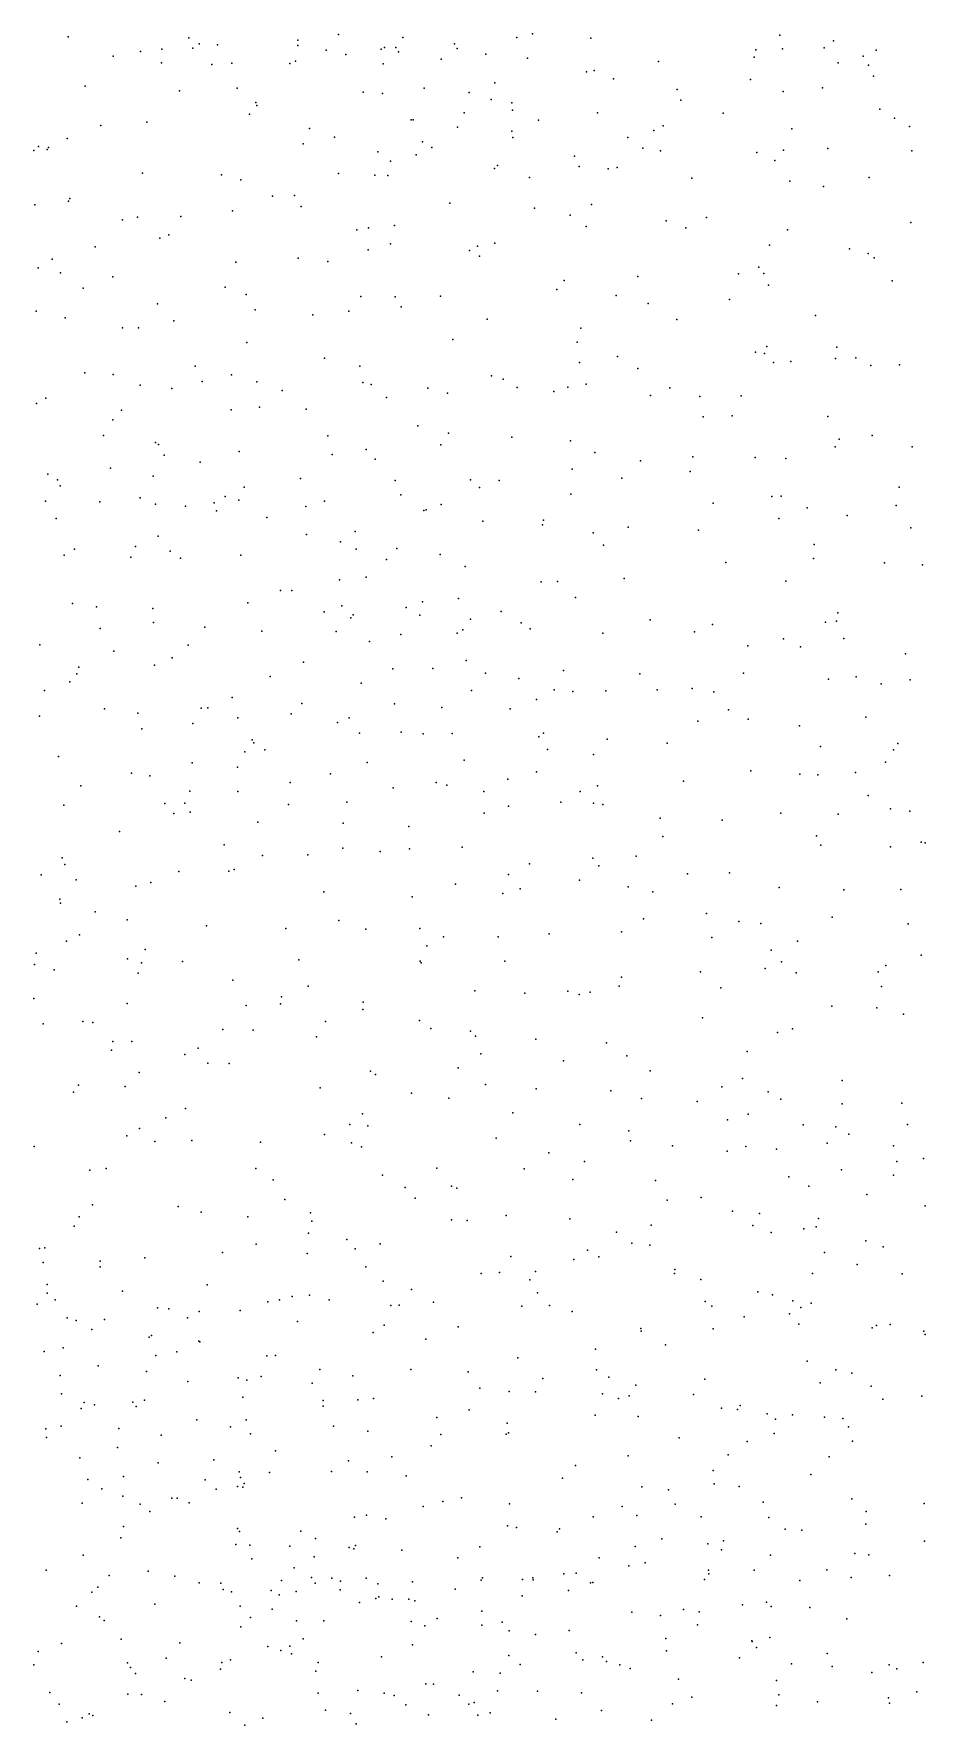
# Model space of a CAD drawing. Header units: metres. Extents: x -25 to 25, y -27.7 to 27.8.
# Drawn here: x -1.915 to -0.501, y -10.716 to -8.034 of the extents above; entities that cross this region are included whole.
import ezdxf

# ---------------------------------------------------------------- set-up
doc = ezdxf.new("R2010")
doc.units = ezdxf.units.M

msp = doc.modelspace()

# ---------------------------------------------------------------- linework, layer by layer
for p in [(-1.8601, -8.0392, 16.3436), (-1.669, -8.0406, 21.549), (-1.4314, -8.0353, 14.8033), (-1.3294, -8.04, 22.4331), (-1.1488, -8.0399, 4.1186), (-1.1241, -8.0343, 22.0869), (-1.0313, -8.0411, 21.7076), (-0.7318, -8.0365, 21.7107), (-1.7886, -8.0695, 15.4122), (-1.7456, -8.0623, 22.6975), (-1.7118, -8.0587, 15.3593), (-1.6627, -8.0569, 0.9126), (-1.6522, -8.0499, 22.2009), (-1.6232, -8.0515, 22.0409), (-1.4959, -8.0529, 21.8782), (-1.4958, -8.0445, 22.7945), (-1.451, -8.0601, 15.1299), (-1.4199, -8.0672, 22.2855), (-1.3638, -8.0588, 21.7229), (-1.3584, -8.0562, 3.8404), (-1.3405, -8.056, 21.8912), (-1.3363, -8.0628, 22.079), (-1.2475, -8.0499, 22.2774), (-1.2433, -8.0573, 3.23), (-1.1978, -8.0664, 14.521), (-0.7697, -8.0596, 21.5259), (-0.7273, -8.0582, 22.9045), (-0.6613, -8.0567, 14.3217), (-0.6467, -8.0452, 20.8115), (-0.5996, -8.0695, 21.2088), (-0.5791, -8.0601, 1.0676), (-1.7119, -8.0802, 20.9724), (-1.6326, -8.0828, 14.8106), (-1.6007, -8.0808, 22.7802), (-1.5089, -8.0816, 15.2307), (-1.4997, -8.0779, 21.5003), (-1.3606, -8.0818, 14.9572), (-1.2685, -8.0745, 3.9877), (-1.1317, -8.0731, 14.4131), (-1.0383, -8.0943, 14.3815), (-1.0264, -8.0924, 21.5195), (-0.9239, -8.0782, 14.307), (-0.7722, -8.0712, 14.3117), (-0.6394, -8.0801, 21.0436), (-0.5914, -8.0841, 22.981), (-1.8333, -8.1175, 22.6645), (-1.5924, -8.1203, 15.2903), (-1.2959, -8.1203, 14.7906), (-1.1836, -8.112, 22.8649), (-0.9956, -8.1056, 20.6118), (-0.8945, -8.1224, 22.8782), (-0.778, -8.1067, 14.5945), (-0.6642, -8.1201, 22.9423), (-0.5835, -8.1013, 2.9105), (-1.6837, -8.1245, 22.7692), (-1.5626, -8.1432, 20.8817), (-1.5611, -8.1481, 22.8344), (-1.3925, -8.1268, 3.6788), (-1.362, -8.129, 20.644), (-1.2243, -8.1271, 14.6278), (-1.1892, -8.1386, 3.106), (-1.1565, -8.1437, 14.748), (-0.8889, -8.1393, 14.369), (-0.7267, -8.1257, 4.4354), (-1.7354, -8.1742, 15.3933), (-1.5727, -8.1617, 21.0751), (-1.3163, -8.1708, 14.862), (-1.3132, -8.1708, 21.3684), (-1.2321, -8.1595, 0.96), (-1.1558, -8.1552, 14.5643), (-1.1145, -8.1714, 20.6929), (-1.0211, -8.1597, 22.8873), (-0.8214, -8.1602, 20.9627), (-0.5734, -8.1538, 14.4243), (-0.5497, -8.1679, 4.5864), (-1.8616, -8.2005, 16.2688), (-1.8081, -8.1798, 14.7859), (-1.4777, -8.1842, 15.1832), (-1.4381, -8.1979, 21.1839), (-1.2429, -8.1825, 22.8925), (-1.1566, -8.1886, 22.8961), (-1.1552, -8.1985, 21.3361), (-0.9729, -8.1987, 2.8895), (-0.9315, -8.1876, 14.4342), (-0.9166, -8.18, 20.8257), (-0.7125, -8.1851, 1.0203), (-0.5262, -8.1812, 14.5005), (-1.9144, -8.2193, 15.8836), (-1.9072, -8.2129, 15.5247), (-1.8937, -8.2175, 16.5168), (-1.8912, -8.2146, 22.6816), (-1.4874, -8.2085, 22.881), (-1.369, -8.2213, 3.8664), (-1.3085, -8.226, 20.8631), (-1.2985, -8.2056, 14.7852), (-1.2833, -8.2146, 3.3137), (-1.0574, -8.2281, 20.8851), (-0.9489, -8.2154, 21.1497), (-0.9212, -8.2199, 1.0312), (-0.7684, -8.2222, 14.419), (-0.7257, -8.2186, 2.8657), (-0.6555, -8.2159, 22.9691), (-0.5227, -8.2197, 0.8408), (-1.7422, -8.255, 10.562), (-1.6172, -8.2581, 15.3198), (-1.4313, -8.2558, 15.1088), (-1.3738, -8.2584, 0.8567), (-1.349, -8.2364, 14.961), (-1.184, -8.248, 14.6865), (-1.1796, -8.2433, 21.1711), (-1.0498, -8.2445, 14.5587), (-1.0039, -8.2482, 22.9223), (-0.9898, -8.2463, 14.7496), (-0.7398, -8.235, 22.9449), (-1.5863, -8.2658, 22.8862), (-1.3532, -8.2588, 22.9213), (-1.1285, -8.2623, 22.9252), (-0.8712, -8.2629, 14.4668), (-0.7161, -8.2677, 14.6715), (-0.6623, -8.2764, 14.4306), (-0.5899, -8.2621, 23.0192), (-1.9128, -8.3052, 15.5237), (-1.8598, -8.2994, 11.3095), (-1.8577, -8.2952, 10.9169), (-1.5359, -8.2914, 15.2533), (-1.5012, -8.2906, 22.9106), (-1.4906, -8.3083, 15.1781), (-1.2549, -8.303, 22.9308), (-1.1209, -8.3109, 14.6039), (-1.0302, -8.305, 0.9593), (-1.7738, -8.3291, 15.4166), (-1.7504, -8.3248, 0.6091), (-1.6815, -8.324, 10.9584), (-1.5996, -8.3151, 0.6768), (-1.3428, -8.3381, 14.8927), (-1.0641, -8.3219, 22.9345), (-0.9122, -8.3307, 22.9373), (-0.848, -8.3254, 4.4039), (-0.5243, -8.3333, 14.4229), (-1.7146, -8.3581, 22.8593), (-1.7005, -8.3527, 15.3552), (-1.4022, -8.3448, 22.9281), (-1.3842, -8.3417, 14.9708), (-1.0386, -8.3396, 14.5394), (-0.8808, -8.342, 0.9352), (-0.7196, -8.3451, 0.8899), (-1.8857, -8.3914, 22.7615), (-1.8171, -8.3719, 14.7708), (-1.4954, -8.39, 15.1495), (-1.3843, -8.377, 3.4692), (-1.3489, -8.3673, 0.7284), (-1.2236, -8.3779, 14.6996), (-1.2113, -8.3707, 14.7938), (-1.2078, -8.387, 4.1078), (-1.1839, -8.3661, 0.8396), (-0.7479, -8.3696, 22.9639), (-0.6214, -8.3751, 23.0157), (-0.5915, -8.3823, 0.6755), (-0.5823, -8.3894, 2.9057), (-1.9079, -8.4052, 16.3933), (-1.8721, -8.4131, 15.466), (-1.5943, -8.3965, 14.7934), (-1.4485, -8.3954, 15.0563), (-0.9568, -8.419, 14.4855), (-0.7972, -8.4148, 14.8024), (-0.7649, -8.4041, 14.4375), (-0.7569, -8.4143, 2.8806), (-1.8361, -8.4374, 10.3862), (-1.7894, -8.4197, 22.8394), (-1.6114, -8.4357, 22.9079), (-1.0853, -8.4394, 4.2236), (-1.0737, -8.4256, 14.5404), (-0.7495, -8.4326, 4.5665), (-0.5534, -8.4258, 14.7044), (-1.7186, -8.4621, 11.3219), (-1.5779, -8.4478, 11.1221), (-1.5634, -8.4716, 10.8758), (-1.3959, -8.4505, 14.9177), (-1.3415, -8.4511, 14.8081), (-1.3319, -8.4671, 22.9523), (-1.2699, -8.45, 14.7246), (-0.9911, -8.4493, 14.847), (-0.9403, -8.462, 22.9563), (-0.8116, -8.4557, 22.964), (-1.9109, -8.4742, 16.1927), (-1.865, -8.4845, 0.379), (-1.6927, -8.4894, 15.3155), (-1.4724, -8.4799, 22.9418), (-1.4153, -8.4742, 3.5892), (-1.196, -8.4867, 3.2337), (-0.8953, -8.4874, 14.452), (-0.6752, -8.4811, 14.4183), (-1.774, -8.5006, 15.3655), (-1.7487, -8.5006, 22.8798), (-1.5766, -8.5235, 15.2307), (-1.25, -8.5191, 14.6796), (-1.0532, -8.5232, 14.5236), (-1.0471, -8.5007, 22.9571), (-1.4536, -8.5487, 14.9961), (-0.989, -8.5457, 4.364), (-0.7701, -8.5389, 22.9745), (-0.7559, -8.5411, 14.9072), (-0.7522, -8.53, 14.4306), (-0.6434, -8.5491, 2.9719), (-0.6413, -8.5313, 22.9974), (-0.6115, -8.5482, 14.4199), (-1.8338, -8.5719, 15.3815), (-1.789, -8.5745, 22.8567), (-1.6588, -8.5611, 15.2695), (-1.6013, -8.5747, 14.8078), (-1.3976, -8.5611, 14.8719), (-1.1889, -8.5764, 14.6019), (-1.0495, -8.5553, 3.1863), (-0.9567, -8.5648, 14.4771), (-0.742, -8.5554, 0.6173), (-0.7145, -8.5539, 4.6932), (-0.5876, -8.56, 0.3789), (-0.5422, -8.5589, 23.0289), (-1.746, -8.5914, 15.3175), (-1.6958, -8.5965, 0.3215), (-1.6479, -8.5854, 10.4768), (-1.5612, -8.5862, 10.9834), (-1.5207, -8.5995, 22.9368), (-1.3927, -8.5873, 3.9577), (-1.3797, -8.5903, 22.9481), (-1.29, -8.5958, 14.7046), (-1.2585, -8.604, 3.4812), (-1.1704, -8.5816, 22.9562), (-1.1482, -8.5951, 3.3535), (-1.0903, -8.6014, 14.5276), (-1.0681, -8.5944, 0.6034), (-1.0389, -8.5897, 22.9584), (-0.9062, -8.5953, 0.6217), (-1.9103, -8.6206, 15.4161), (-1.8957, -8.6121, -1.4975), (-1.7754, -8.6307, 14.7971), (-1.6018, -8.6304, 15.2153), (-1.5566, -8.6262, 10.7306), (-1.4827, -8.6291, 0.3537), (-1.3555, -8.6108, 14.7797), (-0.9369, -8.6074, 22.9601), (-0.8584, -8.6095, 4.5722), (-0.7931, -8.6081, 3.1034), (-1.7895, -8.6463, 10.3687), (-1.3059, -8.6555, 4.1304), (-0.8533, -8.6413, 14.4414), (-0.8073, -8.6397, 22.9672), (-0.6558, -8.641, 4.8172), (-1.8041, -8.6712, 11.3675), (-1.7219, -8.6824, 15.2764), (-1.7169, -8.6854, 22.8911), (-1.4482, -8.6717, 22.9419), (-1.2693, -8.6858, 22.9532), (-1.2571, -8.6674, 14.6546), (-1.1566, -8.6737, 14.5604), (-1.0635, -8.6794, 22.9588), (-0.6377, -8.6767, 14.422), (-0.5851, -8.6712, 3.1606), (-1.7079, -8.7023, 11.2118), (-1.651, -8.7136, 15.2373), (-1.5889, -8.6962, 22.9219), (-1.4414, -8.701, 14.9305), (-1.3877, -8.6933, 14.8079), (-1.3733, -8.7088, 14.9219), (-1.0252, -8.6978, 4.4585), (-0.9527, -8.7113, 14.4722), (-0.8695, -8.7047, 3.3701), (-0.7711, -8.706, 0.4237), (-0.7225, -8.7076, 14.4329), (-0.6438, -8.6888, 22.9833), (-0.5218, -8.6889, 4.9421), (-1.8925, -8.7322, 15.3783), (-1.793, -8.723, -1.3466), (-1.7252, -8.7354, -1.5547), (-1.4916, -8.7395, 15.0427), (-1.0612, -8.7246, 14.5163), (-0.9824, -8.7387, 22.9556), (-0.8741, -8.7284, 22.9581), (-1.8771, -8.7412, -1.9703), (-1.873, -8.7509, 22.809), (-1.5813, -8.753, 15.1778), (-1.3416, -8.7426, 22.9458), (-1.3328, -8.7651, 14.7628), (-1.2222, -8.7415, 15.0011), (-1.2081, -8.7533, 22.949), (-1.1768, -8.7426, 4.3378), (-1.0633, -8.764, 3.5957), (-0.7444, -8.7676, 4.8428), (-0.7295, -8.7673, 15.1931), (-0.5424, -8.753, 0.1377), (-1.896, -8.7751, -1.0573), (-1.81, -8.7764, 15.3201), (-1.7459, -8.7701, -1.8107), (-1.7216, -8.7797, 14.8492), (-1.674, -8.7832, 0.1983), (-1.6289, -8.7776, 22.9081), (-1.6252, -8.7903, 10.932), (-1.611, -8.768, -1.441), (-1.5894, -8.7735, 10.5377), (-1.4834, -8.7834, 22.9324), (-1.4537, -8.7751, 3.9222), (-1.2964, -8.7899, 3.7141), (-1.2924, -8.7889, 0.2983), (-1.2688, -8.7806, 14.7007), (-0.8376, -8.7785, 14.4651), (-0.6882, -8.7855, 0.2764), (-0.5474, -8.7823, 14.4609), (-1.8792, -8.8028, 0.1627), (-1.5454, -8.8013, -1.2583), (-1.2026, -8.807, 14.6455), (-1.108, -8.8128, 22.9467), (-1.1065, -8.8054, 14.5614), (-0.9724, -8.8164, 4.6542), (-0.8608, -8.8211, 0.3621), (-0.7332, -8.8028, 14.4627), (-0.6252, -8.7979, 3.4212), (-0.5242, -8.8172, 15.4436), (-1.7534, -8.8469, -1.9757), (-1.7176, -8.8309, 15.2597), (-1.4821, -8.828, 14.9514), (-1.4284, -8.8395, -1.4082), (-1.4053, -8.8233, 4.1597), (-1.0278, -8.8252, 15.1608), (-1.0115, -8.8447, 22.9456), (-0.6771, -8.8438, 22.9502), (-1.8666, -8.861, 22.8219), (-1.85, -8.8514, 15.3322), (-1.7608, -8.8639, 11.1048), (-1.6985, -8.8547, -1.0218), (-1.6819, -8.8656, 22.8971), (-1.5866, -8.861, 22.9147), (-1.4037, -8.8513, 22.9332), (-1.3553, -8.8678, 3.8415), (-1.3389, -8.8502, 14.8053), (-1.2704, -8.8597, 22.939), (-0.8174, -8.8726, 14.4892), (-0.6785, -8.8662, 15.3943), (-0.566, -8.873, 14.4898), (-1.4301, -8.9001, 14.9915), (-1.3876, -8.8956, 14.9146), (-1.2308, -8.8789, 14.7034), (-0.9784, -8.8976, 14.5367), (-0.5057, -8.8763, 3.4917), (-1.5234, -8.9166, 15.1345), (-1.5055, -8.9169, -1.0093), (-1.1104, -8.903, 0.2893), (-1.0842, -8.9024, 22.9391), (-1.0559, -8.928, 14.5911), (-0.722, -8.9022, 14.4912), (-1.8534, -8.9373, 15.3264), (-1.8154, -8.9425, 22.8567), (-1.726, -8.9454, 15.2703), (-1.5751, -8.9365, -1.9088), (-1.4545, -8.9504, 22.927), (-1.4264, -8.941, -1.7306), (-1.4082, -8.9555, 0.1445), (-1.3243, -8.9439, 22.9337), (-1.2981, -8.9348, -1.2249), (-1.2411, -8.9294, 4.4996), (-1.1736, -8.9502, 3.8597), (-0.6399, -8.952, 22.9284), (-1.8095, -8.9768, -2.2002), (-1.7247, -8.9677, 10.8778), (-1.6437, -8.9747, 22.9084), (-1.5531, -8.9814, 22.9255), (-1.4354, -8.9817, 3.9705), (-1.4118, -8.9599, 4.3425), (-1.3028, -8.9559, 14.8457), (-1.2344, -8.9789, -1.4044), (-1.2223, -8.9621, 14.7596), (-1.1418, -8.9683, 22.931), (-1.1275, -8.9774, 4.667), (-0.9375, -8.9632, 0.2853), (-0.8672, -8.9821, 15.422), (-0.8386, -8.9709, 14.5499), (-0.6594, -8.9669, 15.5804), (-0.6418, -8.9655, 3.6438), (-1.9049, -9.0031, 15.0271), (-1.6698, -9.0035, -0.8506), (-1.3824, -8.9975, 15.1249), (-1.3326, -8.9865, -1.041), (-1.2433, -8.9842, 0.1896), (-1.0122, -8.9845, 22.9264), (-0.7823, -9.0043, 22.921), (-0.7259, -8.9933, 14.5602), (-0.6988, -9.0063, 4.9685), (-0.6302, -8.9929, 14.5624), (-1.7876, -9.0132, 15.3021), (-1.7233, -9.0353, 10.4923), (-1.6951, -9.0234, 10.7112), (-1.4871, -9.0305, 15.1526), (-1.229, -9.0276, 15.2559), (-0.5323, -9.0174, 15.7955), (-1.8575, -9.0617, 15.3441), (-1.8466, -9.049, 11.0245), (-1.8434, -9.0385, 22.8574), (-1.5401, -9.0531, 15.2257), (-1.3456, -9.0409, 15.0229), (-1.282, -9.0407, 14.9239), (-1.1985, -9.0479, 14.8168), (-1.1455, -9.0564, -1.2856), (-1.0749, -9.0437, 22.9219), (-0.9535, -9.0487, 4.8215), (-0.7891, -9.0481, 14.6081), (-0.6544, -9.0575, 22.9075), (-0.6105, -9.0534, 14.6181), (-0.5249, -9.0585, 14.6362), (-1.8975, -9.0754, -0.7892), (-1.5999, -9.0864, 4.1097), (-1.3958, -9.0639, -1.9033), (-1.2207, -9.0755, -1.636), (-1.0894, -9.0742, 14.7388), (-1.06, -9.0771, 0.2042), (-1.0077, -9.0756, 14.6969), (-0.9262, -9.0745, 14.6531), (-0.8705, -9.072, 22.9127), (-0.8366, -9.0776, 0.2154), (-0.5709, -9.0649, 22.8982), (-1.9055, -9.116, 22.8619), (-1.8023, -9.1043, -2.3063), (-1.7495, -9.1112, 15.2959), (-1.6495, -9.1033, 0.0463), (-1.6389, -9.103, 15.2669), (-1.5064, -9.1121, 22.9338), (-1.4895, -9.0959, 4.4991), (-1.3426, -9.0967, 0.0899), (-1.2675, -9.1024, 22.9263), (-1.1593, -9.1045, -1.1143), (-1.1178, -9.0897, 15.383), (-0.8134, -9.1059, 3.8382), (-1.7435, -9.1362, 15.1523), (-1.6626, -9.1277, 22.9249), (-1.5911, -9.1187, 4.371), (-1.4333, -9.126, 15.1809), (-1.4148, -9.1188, 22.9321), (-1.3984, -9.1431, -0.81), (-1.3322, -9.1412, 15.1122), (-1.1063, -9.143, 3.9641), (-0.862, -9.1241, 14.6826), (-0.7822, -9.1208, 22.9002), (-0.7005, -9.1314, 14.682), (-0.5953, -9.1178, 14.6796), (-1.5683, -9.1537, 15.2655), (-1.5656, -9.1583, 15.1923), (-1.5484, -9.1693, -0.7363), (-1.2974, -9.1439, 4.71), (-1.2512, -9.1435, -0.9442), (-1.1139, -9.1486, 14.8456), (-1.1, -9.1686, 22.9129), (-1.0054, -9.1524, 22.9051), (-0.9104, -9.1586, 22.9), (-0.6672, -9.1639, 0.1345), (-0.5513, -9.1695, 22.8606), (-0.5448, -9.1592, 5.0287), (-1.8755, -9.1802, 10.9304), (-1.6636, -9.1901, 15.3039), (-1.5917, -9.1967, -2.2419), (-1.5802, -9.1726, 22.9377), (-1.3861, -9.1897, 15.2971), (-1.2323, -9.1857, 15.0844), (-1.0272, -9.1767, 14.8338), (-0.564, -9.1887, 15.9397), (-1.7599, -9.2062, 22.9276), (-1.7308, -9.2106, 4.0456), (-1.5079, -9.2212, 15.2796), (-1.444, -9.2075, 4.6943), (-1.2767, -9.2211, 15.176), (-1.1629, -9.2157, 15.0401), (-1.1177, -9.2045, 14.9532), (-0.8844, -9.219, 14.8025), (-0.7775, -9.2027, 22.876), (-0.7003, -9.2078, 4.9968), (-0.6715, -9.209, 22.8677), (-0.6116, -9.2052, 14.783), (-1.8402, -9.2262, 22.9023), (-1.6674, -9.2347, 4.5631), (-1.591, -9.2352, 15.303), (-1.3446, -9.2297, 15.2327), (-1.2595, -9.2253, 0.0547), (-1.2013, -9.2356, -1.8756), (-1.0485, -9.2357, -1.557), (-1.0211, -9.2267, 14.9322), (-0.5916, -9.2416, 22.8372), (-1.8668, -9.2573, 10.3352), (-1.707, -9.2544, -2.3797), (-1.6926, -9.2704, -0.0176), (-1.6749, -9.254, -0.6806), (-1.6666, -9.268, 22.9435), (-1.511, -9.2563, -0.0088), (-1.4184, -9.2526, 22.943), (-1.2003, -9.2699, 15.1902), (-1.1621, -9.2586, 4.7826), (-1.0788, -9.2525, 15.013), (-1.0272, -9.2541, 15.5772), (-1.0126, -9.2562, 4.8319), (-0.7301, -9.27, 15.8191), (-0.6392, -9.2713, 14.8971), (-0.5563, -9.2631, 0.0745), (-0.5254, -9.2668, 14.9138), (-1.7785, -9.2987, 22.9356), (-1.5595, -9.2843, 22.9526), (-1.424, -9.2856, 4.0337), (-1.3199, -9.2908, 15.4163), (-0.9213, -9.2778, 22.8811), (-0.8231, -9.2809, 22.867), (-1.6127, -9.3199, 4.0001), (-1.4249, -9.3253, -2.2523), (-1.3656, -9.3304, 15.2998), (-1.3188, -9.3261, 22.9447), (-1.2353, -9.3235, 4.0335), (-0.917, -9.3067, 15.018), (-0.6735, -9.3057, 22.8399), (-0.6667, -9.3204, 15.0011), (-0.5562, -9.3232, 15.026), (-0.5079, -9.316, 16.0482), (-0.5013, -9.3166, 3.9117), (-1.8695, -9.3405, 4.5009), (-1.8653, -9.3512, 22.9223), (-1.5521, -9.337, -2.354), (-1.4803, -9.3359, -0.681), (-1.1288, -9.3503, 15.2412), (-1.0283, -9.3412, 15.1638), (-1.0187, -9.3534, -1.6965), (-0.9595, -9.3378, 15.1109), (-1.9029, -9.3673, 15.4812), (-1.8472, -9.3754, -2.5379), (-1.7291, -9.3798, 22.9532), (-1.6846, -9.3621, 15.385), (-1.6053, -9.362, 22.9583), (-1.5971, -9.3592, 15.3611), (-1.2461, -9.3825, 22.9356), (-1.1622, -9.3669, 15.57), (-1.0496, -9.3762, 0.0675), (-0.8779, -9.366, 15.108), (-0.8113, -9.3646, 22.8528), (-1.8731, -9.406, 10.747), (-1.7531, -9.3853, 4.6745), (-1.4548, -9.3947, 15.4158), (-1.3145, -9.4023, 15.3495), (-1.1709, -9.3969, -2.0672), (-1.1434, -9.3895, 22.9198), (-0.972, -9.3867, -1.5342), (-0.9333, -9.3946, 15.1814), (-0.7326, -9.3878, 15.115), (-0.6303, -9.3913, 15.9825), (-0.54, -9.3907, 22.7686), (-1.8722, -9.4125, 10.4083), (-1.8174, -9.4264, 22.9392), (-0.9479, -9.4371, -1.301), (-0.8479, -9.4288, 15.821), (-0.649, -9.4346, 15.1778), (-1.842, -9.4625, 15.5036), (-1.7664, -9.439, 15.4574), (-1.6408, -9.4486, -2.5039), (-1.5149, -9.4525, 4.0106), (-1.4309, -9.44, 15.3898), (-1.3883, -9.4538, 22.9588), (-1.3028, -9.4528, -0.732), (-1.0974, -9.461, -0.9329), (-0.9829, -9.4578, -1.1483), (-0.7968, -9.4413, 15.2072), (-0.7617, -9.4449, 3.9863), (-0.5283, -9.4454, 15.2123), (-1.911, -9.4915, 15.5656), (-1.8629, -9.4728, 10.6026), (-1.7381, -9.4859, 3.8898), (-1.2917, -9.4803, 4.8192), (-1.2652, -9.466, 22.9442), (-1.1781, -9.4657, 15.3722), (-0.8397, -9.4669, 22.845), (-0.7456, -9.4869, 0.1313), (-0.7036, -9.4725, 5.0541), (-1.9137, -9.5098, 4.6582), (-1.8826, -9.5179, 22.9295), (-1.766, -9.5009, -0.1428), (-1.7437, -9.5069, -0.5466), (-1.6791, -9.5051, 15.4729), (-1.4946, -9.5024, 15.4448), (-1.3019, -9.5046, 15.5376), (-1.3003, -9.5068, 15.434), (-1.1677, -9.5044, 22.9284), (-0.7549, -9.5161, 15.3068), (-0.729, -9.5054, 15.9473), (-0.5635, -9.5111, 16.0648), (-0.5078, -9.4949, 22.722), (-1.7493, -9.5232, 22.9613), (-1.5991, -9.5346, 22.9805), (-1.4798, -9.5442, 22.9812), (-0.9864, -9.5442, 0.0515), (-0.9826, -9.5299, 4.9052), (-0.8576, -9.5212, 15.3332), (-0.7056, -9.5229, 22.7677), (-0.5759, -9.5215, 15.3176), (-0.5707, -9.5446, 5.1826), (-1.9146, -9.5635, 15.6201), (-1.7665, -9.5713, 15.535), (-1.5235, -9.5721, -0.1884), (-1.5221, -9.5608, 4.8503), (-1.3924, -9.5694, 4.0257), (-1.2155, -9.5514, 15.4613), (-1.1363, -9.5553, 4.039), (-1.0679, -9.552, 15.4435), (-1.0499, -9.5574, -2.1317), (-1.0326, -9.5537, 22.8911), (-0.8252, -9.5466, 22.8126), (-1.5779, -9.5746, 15.4952), (-1.3929, -9.5808, 22.9648), (-1.3032, -9.5984, 22.9558), (-0.8542, -9.594, -1.3409), (-0.6491, -9.576, 15.3643), (-0.5782, -9.5784, 0.0812), (-0.5359, -9.5882, 22.6849), (-1.8996, -9.604, 10.4807), (-1.8367, -9.6, 22.9388), (-1.8212, -9.6018, 15.5935), (-1.6147, -9.6125, 3.9381), (-1.5666, -9.6138, 22.9802), (-1.4664, -9.6242, -2.5829), (-1.4523, -9.6003, 15.4995), (-1.2853, -9.6113, 15.4986), (-1.2224, -9.6155, -0.7501), (-1.2144, -9.6233, 22.9376), (-0.7357, -9.6173, 15.4034), (-0.7117, -9.6119, 4.059), (-1.7915, -9.6455, 3.8094), (-1.7891, -9.6317, 4.8349), (-1.7591, -9.632, 22.9555), (-1.6752, -9.6525, 15.5675), (-1.6541, -9.6422, 22.9648), (-1.2061, -9.6514, 15.6391), (-1.1188, -9.6282, 22.9192), (-1.0066, -9.6338, 22.8667), (-0.7834, -9.6475, 22.7739), (-1.6389, -9.666, 4.9178), (-1.605, -9.6667, -0.4747), (-1.3806, -9.6786, 15.5353), (-1.242, -9.6736, 4.0514), (-1.075, -9.6623, 15.5044), (-0.9746, -9.6547, 15.4777), (-0.9372, -9.6785, -2.1089), (-1.8439, -9.7009, 22.928), (-1.77, -9.7032, 15.4202), (-1.7478, -9.6808, 15.6144), (-1.4605, -9.7053, 15.5666), (-1.3727, -9.684, 4.9261), (-1.1986, -9.7001, 15.5395), (-0.8239, -9.7039, 15.9385), (-0.7909, -9.6903, -1.736), (-0.6331, -9.6936, 22.6743), (-1.8516, -9.712, 15.7042), (-1.316, -9.7138, 15.5615), (-1.2567, -9.7216, -0.1634), (-1.1181, -9.7068, 4.9545), (-0.9999, -9.7099, 15.809), (-0.951, -9.7223, 4.1066), (-0.8628, -9.7271, 15.4932), (-0.75, -9.7117, 22.7311), (-0.73, -9.7234, -1.4368), (-0.6327, -9.7308, 15.4742), (-0.5385, -9.7297, 4.2305), (-1.7053, -9.753, -0.3686), (-1.6743, -9.7381, 15.6367), (-1.3935, -9.7467, -0.5703), (-1.1553, -9.7448, -2.4742), (-0.8148, -9.7558, -1.9687), (-0.7817, -9.7472, 5.2108), (-1.7672, -9.7814, 22.9384), (-1.7473, -9.7699, 4.973), (-1.4537, -9.7791, -0.3159), (-1.4136, -9.7632, 22.9612), (-1.385, -9.7652, 15.5994), (-1.1815, -9.7852, 15.5786), (-1.0489, -9.7633, -0.0366), (-0.9712, -9.7734, -0.9349), (-0.6945, -9.7641, 22.6855), (-0.6431, -9.7672, 5.3484), (-0.6222, -9.7788, 0.0774), (-0.5293, -9.7636, 12.8126), (-1.9141, -9.7984, 22.8869), (-1.7228, -9.7904, 15.6904), (-1.6642, -9.7888, 22.9513), (-1.5554, -9.7916, 22.961), (-1.4107, -9.7923, -2.6916), (-1.395, -9.7986, 4.0061), (-1.0978, -9.8082, 4.1313), (-0.9687, -9.7895, 22.8355), (-0.9021, -9.7972, 15.5186), (-0.8152, -9.8055, 15.5051), (-0.7859, -9.7983, 22.7242), (-0.7373, -9.8026, 4.3029), (-0.6567, -9.7927, -1.5712), (-0.5516, -9.7972, 13.0496), (-1.8259, -9.8357, 3.751), (-1.7997, -9.8331, 15.7763), (-1.5624, -9.8333, 15.6736), (-1.2758, -9.8325, -0.658), (-1.1373, -9.8336, 22.9056), (-1.0414, -9.8219, 22.8668), (-0.6342, -9.8351, -1.7225), (-0.5463, -9.8218, 22.5671), (-0.5038, -9.8174, 15.4961), (-1.5353, -9.8509, 3.9456), (-1.3616, -9.8437, 22.9464), (-1.3258, -9.8634, 15.6516), (-1.2525, -9.8611, 4.1164), (-1.2439, -9.8644, 22.923), (-1.0599, -9.8508, 4.3245), (-0.929, -9.8521, -2.3273), (-0.7173, -9.8462, -1.0492), (-0.6859, -9.8612, 15.4894), (-0.5515, -9.8437, -1.4588), (-1.8216, -9.8909, 15.3823), (-1.6858, -9.8935, 3.8616), (-1.5166, -9.8822, 22.9454), (-1.31, -9.8802, -0.246), (-0.9102, -9.8835, 5.2787), (-0.8564, -9.8793, 22.7389), (-0.594, -9.8743, 15.4919), (-0.5015, -9.8921, 13.3421), (-1.8428, -9.9097, 22.8753), (-1.6491, -9.9021, -2.81), (-1.5755, -9.9098, 15.726), (-1.4759, -9.9033, -0.4822), (-1.4736, -9.9164, 15.7019), (-1.2523, -9.9144, 15.652), (-1.2276, -9.9153, 4.3418), (-1.1659, -9.9077, 15.6098), (-1.0645, -9.9128, 5.2052), (-0.8069, -9.901, -0.9215), (-0.7638, -9.9042, 22.6622), (-0.6706, -9.9125, 22.5799), (-1.8508, -9.9243, -3.8444), (-1.4793, -9.9358, -2.7774), (-1.4182, -9.9458, 5.2195), (-0.9908, -9.9339, -2.4752), (-0.9359, -9.9229, 4.5795), (-0.7748, -9.9237, -2.2132), (-0.7457, -9.9347, 15.5008), (-0.6937, -9.9286, 16.0557), (-0.6742, -9.9258, 4.569), (-1.9057, -9.96, 5.1484), (-1.897, -9.9587, -0.3602), (-1.6156, -9.9662, 5.3124), (-1.5619, -9.953, 22.9322), (-1.4812, -9.9679, 4.073), (-1.4051, -9.9603, -0.3434), (-1.3653, -9.9524, 15.6955), (-1.1584, -9.9724, -2.6578), (-1.0369, -9.9624, 22.8289), (-1.0188, -9.973, 5.3697), (-0.9666, -9.9516, 0.0161), (-0.9381, -9.9549, -0.8076), (-0.6607, -9.9664, -0.9068), (-0.5952, -9.9479, -1.9918), (-0.5681, -9.9571, 15.4953), (-1.8997, -9.982, -3.5867), (-1.8095, -9.9802, 5.372), (-1.8092, -9.9889, 15.934), (-1.7388, -9.9749, 15.8632), (-1.3884, -9.9889, 15.5342), (-1.2054, -9.9994, 15.6682), (-1.1761, -9.9979, 5.3361), (-1.1192, -9.9964, -0.1166), (-1.0583, -9.9772, 15.5989), (-0.8988, -9.9995, 22.7279), (-0.898, -9.993, 5.56), (-0.6797, -9.9997, 12.9733), (-0.6093, -9.9852, 0.0733), (-0.5378, -10, 22.4311), (-1.8933, -10.017, 22.7894), (-1.774, -10.0277, 3.87), (-1.6396, -10.0175, 22.897), (-1.3607, -10.0115, 5.3588), (-1.316, -10.0248, 15.7154), (-1.128, -10.0096, 22.8659), (-0.857, -10.0089, 4.6967), (-1.9095, -10.0483, 15.3327), (-1.8934, -10.031, 5.5707), (-1.8808, -10.0413, 16.0523), (-1.7187, -10.0541, -2.9353), (-1.5434, -10.0445, 22.9042), (-1.5253, -10.0411, 15.8013), (-1.5048, -10.036, 5.4471), (-1.4776, -10.034, 4.3066), (-1.4463, -10.0414, 22.908), (-1.3487, -10.0505, 4.5406), (-1.3353, -10.0497, -2.7984), (-1.2809, -10.0451, 22.8914), (-1.1407, -10.0512, 15.6535), (-1.1159, -10.0304, -0.6975), (-1.0972, -10.0505, 5.5331), (-0.8502, -10.0439, 22.6733), (-0.8395, -10.0512, 15.9822), (-0.7664, -10.0287, 22.6055), (-0.7433, -10.0335, -2.3417), (-0.7112, -10.0429, 15.4993), (-0.6982, -10.0537, 12.8135), (-0.6819, -10.0465, 4.7225), (-1.8615, -10.0697, 4.0191), (-1.8475, -10.0741, 4.2438), (-1.8025, -10.0724, -4.2662), (-1.7003, -10.0558, 15.9175), (-1.6707, -10.07, -3.95), (-1.6525, -10.0597, 5.5578), (-1.5872, -10.0581, 15.3761), (-1.4967, -10.0757, 4.4706), (-1.3593, -10.0815, 22.894), (-1.0609, -10.0599, 22.8103), (-0.7882, -10.068, -0.7576), (-0.7166, -10.0634, 22.544), (-0.7014, -10.08, 5.7073), (-0.5566, -10.0806, -2.3142), (-1.8225, -10.0884, 4.4293), (-1.7319, -10.1007, 5.7314), (-1.7278, -10.0976, 15.302), (-1.653, -10.1068, 22.855), (-1.6516, -10.1079, 4.5016), (-1.3768, -10.0933, 15.7654), (-1.2932, -10.1034, -0.6196), (-1.2416, -10.084, 4.6656), (-0.9521, -10.087, 15.5594), (-0.9516, -10.0909, 5.7678), (-0.8375, -10.0873, 15.5239), (-0.5855, -10.0855, -0.8103), (-0.5786, -10.0818, 22.4031), (-0.5036, -10.091, 12.5777), (-0.5013, -10.0961, 13.8412), (-1.8983, -10.1232, 5.9398), (-1.8681, -10.1172, -4.4067), (-1.7209, -10.1296, -3.5748), (-1.6881, -10.1238, 15.9797), (-1.545, -10.1303, -2.9408), (-1.5313, -10.1298, 22.8737), (-1.1472, -10.133, 22.8254), (-1.0242, -10.1195, 4.7856), (-0.9132, -10.1129, 22.7026), (-1.873, -10.1614, 9.5124), (-1.8127, -10.1457, -0.3838), (-1.7358, -10.1549, 16.0448), (-1.4611, -10.1519, 4.6282), (-1.4087, -10.1618, 5.7027), (-1.317, -10.1516, -0.2276), (-1.226, -10.1552, 15.7207), (-1.0227, -10.1524, 15.855), (-0.6886, -10.1388, 22.4746), (-0.6431, -10.1522, 13.5942), (-0.6174, -10.1573, -2.4716), (-1.6705, -10.171, 5.8923), (-1.5905, -10.1647, -3.7925), (-1.5769, -10.1687, -0.4552), (-1.5541, -10.1628, 15.9197), (-1.4734, -10.1735, 15.8799), (-1.2076, -10.1813, 15.6948), (-1.1611, -10.1864, 6.0018), (-1.1192, -10.187, 6.1725), (-1.1075, -10.1659, 15.6633), (-1.0027, -10.1638, 5.9206), (-0.9601, -10.1768, 15.577), (-0.8508, -10.1669, -2.6129), (-0.6678, -10.173, 15.4979), (-0.5869, -10.1782, 22.3529), (-1.8708, -10.1905, -3.2357), (-1.8394, -10.2136, 22.6939), (-1.8346, -10.2039, -4.7444), (-1.8184, -10.2079, 16.1923), (-1.7577, -10.2038, -3.1134), (-1.7524, -10.2103, -3.4025), (-1.7389, -10.2003, -4.879), (-1.583, -10.1956, -4.0782), (-1.456, -10.2007, 5.9052), (-1.4557, -10.2101, 22.8444), (-1.4008, -10.1996, -2.9505), (-1.3761, -10.1979, 15.8352), (-1.0128, -10.1902, 22.7343), (-0.9875, -10.1977, 6.0715), (-0.9709, -10.1937, -0.6537), (-0.8688, -10.1915, 15.536), (-0.8243, -10.2132, 22.593), (-0.7987, -10.2154, 16.0456), (-0.7944, -10.2086, 12.991), (-0.5684, -10.1986, 4.829), (-0.5065, -10.1942, 15.5071), (-1.8715, -10.2418, 16.2979), (-1.656, -10.2318, 22.7812), (-1.5777, -10.2315, 16.0007), (-1.4396, -10.2416, 6.3718), (-1.2756, -10.2277, 22.8258), (-1.2245, -10.2158, 4.8106), (-1.1639, -10.2369, -0.1162), (-1.0243, -10.2239, -2.7748), (-0.9564, -10.2261, 4.8861), (-0.7518, -10.2222, 5.8057), (-0.7385, -10.2307, 0.1031), (-0.7119, -10.2234, 13.7472), (-0.661, -10.2274, 12.6282), (-0.6317, -10.2294, -0.6754), (-0.6229, -10.2425, 15.5173), (-1.8956, -10.2456, -0.5073), (-1.8944, -10.2598, 22.6193), (-1.7798, -10.2451, -4.6029), (-1.7127, -10.2556, 16.1377), (-1.6026, -10.2426, -3.0663), (-1.5712, -10.2539, -5.1635), (-1.3851, -10.2495, -0.5724), (-1.2693, -10.2546, 15.7893), (-1.1655, -10.2544, 22.7801), (-1.1621, -10.252, -0.6321), (-0.8912, -10.2599, 0.0552), (-0.7833, -10.2659, 15.5394), (-0.7407, -10.2534, 22.4924), (-0.6166, -10.2651, 14.0106), (-1.8414, -10.292, 15.1367), (-1.782, -10.2754, 22.6976), (-1.6292, -10.2951, -4.3003), (-1.5314, -10.2808, 15.2551), (-1.3471, -10.2903, 15.8826), (-1.2846, -10.2727, 6.436), (-0.972, -10.2884, 22.6793), (-0.8136, -10.2869, 13.1222), (-0.6536, -10.2904, -2.6593), (-1.7726, -10.3215, 16.2836), (-1.7172, -10.2999, -3.2367), (-1.5892, -10.3139, -4.8508), (-1.5869, -10.323, 22.7567), (-1.5409, -10.3148, -3.6948), (-1.4426, -10.3133, 15.9838), (-1.4158, -10.2968, 22.8026), (-1.3862, -10.3139, 15.3737), (-1.3242, -10.3202, -0.1641), (-1.0556, -10.3041, 6.2702), (-0.8377, -10.3121, 22.5726), (-0.6824, -10.3182, 22.3959), (-1.8292, -10.326, 22.6347), (-1.8066, -10.3407, 9.3229), (-1.6431, -10.3268, 16.1603), (-1.6257, -10.3415, -3.4555), (-1.5918, -10.337, -5.4627), (-1.5833, -10.3381, -0.5563), (-1.581, -10.3326, 4.8509), (-1.0763, -10.324, 22.7256), (-0.9508, -10.338, -0.5769), (-0.9082, -10.3426, 5.9955), (-0.836, -10.3331, 13.8866), (-0.7962, -10.3373, 12.8886), (-1.8377, -10.3638, 16.4354), (-1.7734, -10.3525, 4.9773), (-1.7461, -10.3653, -5.6477), (-1.7309, -10.3766, 15.0164), (-1.6957, -10.3557, 22.7002), (-1.6874, -10.3557, 16.242), (-1.6684, -10.3632, 5.9294), (-1.2975, -10.3689, 15.8997), (-1.2663, -10.3608, 22.757), (-1.2366, -10.3553, 15.8318), (-1.1606, -10.3645, 22.7368), (-0.9816, -10.3691, 13.9742), (-0.8979, -10.3652, -2.8652), (-0.7583, -10.362, 15.5637), (-0.6178, -10.3567, 15.5493), (-0.5029, -10.364, 22.1539), (-1.7725, -10.4005, -0.1366), (-1.4059, -10.3857, -3.1521), (-1.3871, -10.3825, 4.8806), (-1.3566, -10.3887, 22.7571), (-1.1637, -10.3996, 15.7959), (-1.1494, -10.4021, 14.1836), (-1.0277, -10.3852, 4.9365), (-0.9587, -10.3832, 15.6497), (-0.8564, -10.3854, 13.248), (-0.7492, -10.3866, 16.2319), (-0.5953, -10.3969, 0.0879), (-0.5951, -10.3767, 16.4345), (-1.7765, -10.4185, 9.5649), (-1.5944, -10.4294, -4.3766), (-1.5917, -10.4037, 22.7165), (-1.5884, -10.4086, 16.2103), (-1.4914, -10.408, 22.7379), (-1.4681, -10.4196, 5.9946), (-1.085, -10.409, 6.3867), (-1.0812, -10.4041, 15.7325), (-0.9186, -10.4201, 13.3956), (-0.846, -10.428, 15.6212), (-0.8211, -10.4232, -0.534), (-0.7234, -10.4049, 14.1422), (-0.6969, -10.4066, 22.3807), (-0.5023, -10.4238, 5.546), (-1.8364, -10.4461, 22.5549), (-1.5722, -10.4303, 14.8652), (-1.5688, -10.4519, -0.149), (-1.5086, -10.4316, 16.1595), (-1.47, -10.4489, -3.7906), (-1.4144, -10.4337, 16.0708), (-1.4073, -10.4362, 14.1201), (-1.4044, -10.4308, 14.4029), (-1.3312, -10.4379, 6.1768), (-1.2424, -10.4501, 22.7226), (-1.2072, -10.4331, 15.6256), (-1.0182, -10.4501, 15.8756), (-0.9611, -10.4326, 14.1949), (-0.8245, -10.4377, 5.7774), (-0.7464, -10.4462, 15.6069), (-0.6129, -10.4434, 22.2686), (-0.5907, -10.4457, 14.2183), (-1.8952, -10.4699, 22.4682), (-1.7953, -10.4782, -0.6816), (-1.7334, -10.4714, 22.6219), (-1.691, -10.4794, 5.8147), (-1.5019, -10.4663, -4.7534), (-1.4742, -10.4814, -3.3433), (-1.4423, -10.4825, 14.5635), (-1.3879, -10.4827, 13.9618), (-1.2033, -10.4821, 6.3179), (-1.1232, -10.4821, -0.5319), (-1.074, -10.4759, 15.7946), (-1.0549, -10.4747, -3.0779), (-0.9714, -10.4629, 15.7205), (-0.9454, -10.458, 0.0266), (-0.8447, -10.47, 5.0111), (-0.8444, -10.4759, 13.1106), (-0.7727, -10.4698, 22.4395), (-0.6574, -10.4696, 15.6081), (-0.6186, -10.4817, -2.8288), (-0.5581, -10.4783, 15.6233), (-1.8224, -10.5046, 14.8944), (-1.8132, -10.4967, 16.5419), (-1.6526, -10.4898, 22.6562), (-1.6183, -10.4904, 16.3264), (-1.6145, -10.5003, -5.673), (-1.6014, -10.5043, 14.5322), (-1.5383, -10.5022, 22.6933), (-1.5255, -10.5092, 14.3327), (-1.5218, -10.486, 14.7131), (-1.4986, -10.5035, 5.8142), (-1.4685, -10.4906, -3.9855), (-1.4288, -10.5011, 22.7103), (-1.4284, -10.4874, 14.9047), (-1.3694, -10.4917, 15.1223), (-1.3143, -10.4885, 16.0388), (-1.2463, -10.5001, -0.1004), (-1.2054, -10.4855, 13.7902), (-1.1404, -10.5105, 15.8772), (-1.14, -10.4846, 4.9784), (-1.1226, -10.485, 14.3805), (-1.0668, -10.5022, 22.6573), (-1.0319, -10.4898, 5.8566), (-1.028, -10.4895, 6.0376), (-0.8513, -10.4845, 22.515), (-0.6999, -10.4865, 5.5512), (-1.8469, -10.5269, 5.7626), (-1.7226, -10.5238, 16.4649), (-1.5876, -10.5271, -0.6757), (-1.5366, -10.5318, 16.2931), (-1.3981, -10.5211, -0.6265), (-1.3724, -10.5146, 16.1252), (-1.3677, -10.5121, -5.0103), (-1.3463, -10.5157, -5.1842), (-1.3198, -10.5157, 5.8328), (-1.3104, -10.5184, 15.34), (-1.2043, -10.5351, 5.6667), (-0.9662, -10.5364, 15.7826), (-0.8846, -10.5323, 13.2848), (-0.8598, -10.5361, 16.2063), (-0.7908, -10.5246, 15.6812), (-0.7527, -10.5206, 5.4057), (-0.7455, -10.5277, 14.2811), (-0.6844, -10.5293, 22.3186), (-1.8106, -10.5439, 22.5001), (-1.8032, -10.5494, 9.0695), (-1.5865, -10.5595, 16.3646), (-1.5708, -10.5451, -4.5384), (-1.4979, -10.55, 5.0543), (-1.4546, -10.5503, 16.2474), (-1.3163, -10.5515, 14.816), (-1.2946, -10.5581, 16.101), (-1.2751, -10.5466, 22.6944), (-1.204, -10.5569, 16.0199), (-1.1721, -10.5522, 14.5518), (-0.9207, -10.5419, 16.0565), (-0.8623, -10.5563, 15.7332), (-0.6254, -10.5468, 22.2473), (-1.8708, -10.586, 16.6577), (-1.7763, -10.5794, 0.008), (-1.6833, -10.5851, 9.2775), (-1.5433, -10.591, -4.3818), (-1.5087, -10.5903, 14.0492), (-1.4878, -10.5789, -4.1151), (-1.314, -10.5883, 5.5698), (-1.1608, -10.5661, 5.4599), (-1.1194, -10.5719, 15.9364), (-1.0659, -10.5653, 13.6255), (-0.9123, -10.578, -3.091), (-0.7762, -10.5817, 22.4011), (-0.7757, -10.5827, 16.4433), (-0.7478, -10.5766, 12.9806), (-1.9075, -10.5986, 0.1051), (-1.766, -10.6166, 5.2132), (-1.705, -10.6092, -0.757), (-1.6165, -10.6164, 22.5955), (-1.6025, -10.6118, -0.0484), (-1.5228, -10.5972, 5.6591), (-1.5062, -10.6027, -3.5727), (-1.4639, -10.616, -5.5859), (-1.3632, -10.6074, 16.2298), (-1.1616, -10.6054, 22.653), (-1.0546, -10.6008, 22.6101), (-1.0443, -10.6119, 15.8172), (-1.0127, -10.6072, 15.8811), (-1.0067, -10.6149, 5.1779), (-0.9116, -10.5978, 22.5228), (-0.7959, -10.6091, 5.167), (-0.7689, -10.5927, 15.7353), (-0.6565, -10.6018, 15.7174), (-0.5044, -10.616, 5.0397), (-1.9145, -10.6199, 8.7411), (-1.7615, -10.6242, 16.5785), (-1.7534, -10.6337, 9.6851), (-1.6752, -10.6415, 22.5399), (-1.6651, -10.6442, 14.3643), (-1.6185, -10.6267, 16.455), (-1.4674, -10.6302, 22.6459), (-1.218, -10.6308, 16.1221), (-1.1754, -10.6332, 15.5278), (-1.1435, -10.6194, 5.2623), (-0.9852, -10.62, 22.558), (-0.9693, -10.6255, 14.4887), (-0.8922, -10.6427, 15.8292), (-0.737, -10.6447, 22.3373), (-0.7133, -10.6185, 16.5887), (-0.6486, -10.6224, 5.2106), (-0.5857, -10.6322, 15.7589), (-0.5584, -10.6201, 22.1381), (-0.546, -10.6262, -2.908), (-1.8893, -10.6636, 14.8286), (-1.7656, -10.6663, -6.0747), (-1.7438, -10.6671, 14.5454), (-1.4639, -10.6647, -3.8843), (-1.401, -10.6607, 16.3165), (-1.3593, -10.665, -3.4048), (-1.3435, -10.6684, 5.3777), (-1.2929, -10.6501, -5.2911), (-1.2809, -10.6507, 16.2009), (-1.2404, -10.6678, 15.1055), (-1.1795, -10.6613, 7.663), (-1.116, -10.6616, 7.4218), (-1.0464, -10.6643, 15.9993), (-0.8711, -10.6713, 22.4555), (-0.7333, -10.6676, 14.4151), (-0.5147, -10.663, 22.0546), (-1.8746, -10.6823, 22.3243), (-1.827, -10.6974, -6.2731), (-1.7069, -10.678, 16.5389), (-1.6037, -10.6955, 5.2663), (-1.452, -10.6919, 5.213), (-1.4125, -10.697, 22.6072), (-1.3245, -10.6836, 13.8599), (-1.2248, -10.6822, 15.3089), (-1.2163, -10.6798, 22.6158), (-1.1912, -10.6963, 16.1749), (-1.0144, -10.6922, -0.0941), (-0.9019, -10.6819, 13.3813), (-0.7371, -10.6842, -3.0923), (-0.6719, -10.6787, 22.2528), (-0.5596, -10.672, 14.3685), (-0.5578, -10.6808, -0.536), (-1.8621, -10.7102, 9.8293), (-1.8377, -10.7038, 5.6062), (-1.821, -10.7002, -0.9158), (-1.5802, -10.7156, 5.4526), (-1.5514, -10.7044, 16.4288), (-1.4034, -10.7136, -4.7423), (-1.2886, -10.699, 7.4251), (-1.2107, -10.6999, 7.2627), (-1.0868, -10.7061, 16.1116), (-0.9354, -10.7078, 7.4791)]:
    msp.add_point(p)

doc.saveas('drawing.dxf')
